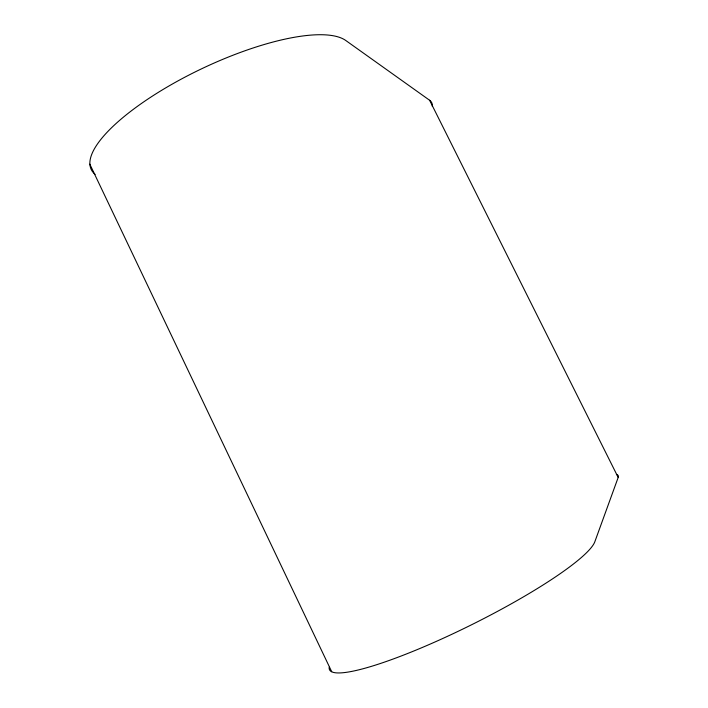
<?xml version="1.0" encoding="UTF-8"?>
<svg xmlns="http://www.w3.org/2000/svg" width="708" height="708" viewBox="0 0 708 708"><rect width="100%" height="100%" fill="white"/><g stroke="black" fill="none" stroke-linecap="round" stroke-linejoin="round"><path stroke-width="1.06" d="M95.129 174.363A143.706 43.56 -25.4 0 1 182.407 78.491A143.706 43.56 -25.4 0 1 345.911 40.595L429.597 100.253L618.19 477.431L594.808 541.815A148.202 23.063 -26.5 0 1 454.89 632.855A148.202 23.063 -26.5 0 1 329.202 667.263M89.81 164.167L331.707 671.706M616.385 474.493A111.528 13.071 -25.9 0 1 618.19 477.431M429.597 100.253A108.961 25.072 -26.5 0 1 432.287 106.271"/></g></svg>
